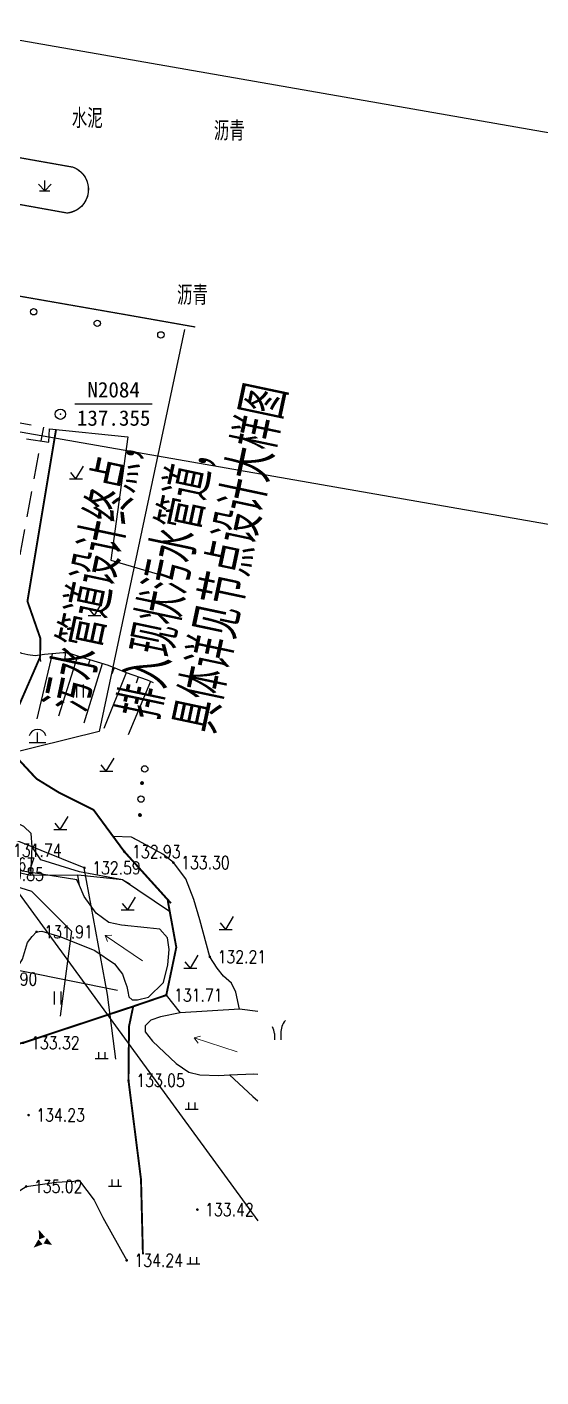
# Model space of a CAD drawing. Extents: x 529262 to 576451, y 2694391 to 2717535.
# Drawn here: x 562847.1 to 562887, y 2710818.6 to 2710923.5 of the extents above; entities that cross this region are included whole.
import ezdxf
from ezdxf.enums import TextEntityAlignment as Align
from ezdxf.xclip import XClip

# ---------------------------------------------------------------- set-up
doc = ezdxf.new("R2010")
doc.units = 0
doc.header["$XCLIPFRAME"] = 0
doc.linetypes.add('X3', pattern=[5, 4, -1])
doc.linetypes.add('X5', pattern=[3, 2, -1])
for name, color, linetype in [('DLDW', 8, 'Continuous'), ('DLSS', 4, 'Continuous'), ('DMTZ', 8, 'Continuous'), ('GCD', 8, 'Continuous'), ('GXYZ', 8, 'Continuous'), ('JMD', 8, 'Continuous'), ('KZD', 8, 'Continuous'), ('PP-COM', 7, 'Continuous'), ('RD-中线', 40, 'Continuous'), ('RD-红线', 7, 'Continuous'), ('ZBTZ', 8, 'Continuous'), ('ZJ', 7, 'Continuous'), ('河流', 4, 'Continuous'), ('纵断_分栏文字', 7, 'Continuous')]:
    doc.layers.add(name, color=color, linetype=linetype)
doc.layers.add('SXSS', color=5, linetype='Continuous', lineweight=0)
doc.styles.add('HZ', font='rs.shx', dxfattribs={"width": 0.8, "bigfont": 'hztxt.shx'})
doc.styles.add('SMEDI', font='smsim.shx', dxfattribs={"width": 0.75, "height": 3.5, "bigfont": 'smfs.shx'})
doc.styles.add('等线体', font='simhei.ttf')
doc.linetypes.add('10421', pattern='A,2,[150,AAA.SHX,S=0.5,R=0,X=0,Y=0.5],1e-11', length=2.00000000001)
doc.linetypes.add('10422', pattern='A,0.75,[150,AAA.SHX,S=0.5,R=0,X=0,Y=0.5],1.5,[177,AAA.SHX,S=1,R=0,X=0,Y=0.4],0.75', length=3)
doc.linetypes.add('1161', pattern='A,0,[149,AAA.SHX,S=0.15,R=0,X=0,Y=0],-1.6', length=1.6)
doc.linetypes.add('732', pattern='A,9,-0.5,[162,AAA.SHX,S=1,R=0,X=0,Y=0],-0.5', length=10)

# ---------------------------------------------------------------- blocks, each defined once
blk = doc.blocks.new('A$C19FD0107')
at = {"layer": 'RD-中线', "color": 8}
blk.add_lwpolyline([(-7408.074959926307, 16401.62815420004), (-7423.958501435816, 16404.55475354008, 0.002243346709815125), (-7425.283301480114, 16404.79271196714), (-8443.288202136755, 16582.93403241923)], format="xyb", dxfattribs=at)
at = {"layer": 'RD-红线', "color": 8}
blk.add_lwpolyline([(-8013.050586618483, 16477.19061807171), (-8256.845065191388, 16519.85236783605)], dxfattribs=at)
blk = doc.blocks.new('gc119')
at = {"color": 8}
for p, q in [((-1, 0), (1, 0)), ((-0.5, 1), (-0.5, 0)), ((0.5, 1), (0.5, 0))]:
    blk.add_line(p, q, dxfattribs=at)
blk = doc.blocks.new('gc123')
at = {"color": 8}
for p, q in [((-1, 0), (1, 0)), ((0, 0), (-0.8, 1)), ((0, 0), (1.199999999999999, 2))]:
    blk.add_line(p, q, dxfattribs=at)
blk = doc.blocks.new('gc124')
at = {"color": 8}
for p, q in [((-1, 1), (0, 0)), ((-0.8, 0), (0.8, 0)), ((0, 0), (0, 1.6)), ((0, 0), (1, 1))]:
    blk.add_line(p, q, dxfattribs=at)
blk = doc.blocks.new('gc170')
at = {"color": 8, "linetype": 'Continuous'}
blk.add_circle((0, 0), 0.5, dxfattribs=at)
blk = doc.blocks.new('gc121')
at = {"color": 8}
for p, q in [((-0.5, -1), (-0.5, 1)), ((0.5, -1), (0.5, 1))]:
    blk.add_line(p, q, dxfattribs=at)
blk = doc.blocks.new('GC200')
at = {"linetype": 'Continuous', "const_width": 0.2, "flags": 128}
blk.add_lwpolyline([(-0.1, 0, 1), (0.1, 0, 1)], format="xyb", close=True, dxfattribs=at)
blk = doc.blocks.new('gc110')
at = {"color": 8}
for p, q in [((-1.3, 0), (1.3, 0)), ((0, 0), (0, 1.507916856331121))]:
    blk.add_line(p, q, dxfattribs=at)
blk.add_arc((0, 0.6549999999999999), 1.345, 14.86281594234505, 165.1371840576549, dxfattribs=at)
blk = doc.blocks.new('gc117')
at = {"color": 8}
blk.add_circle((0, 0), 0.8, dxfattribs=at)
blk.add_point((0, 0), dxfattribs=at)
blk = doc.blocks.new('gc086')
at = {"color": 8}
for p, q in [((0, 0), (7, 0)), ((7, 0), (6.180847955711008, 0.573576436351046)), ((7, 0), (6.180847955711008, -0.5735764363510459))]:
    blk.add_line(p, q, dxfattribs=at)
blk = doc.blocks.new('gc087')
at = {"color": 8}
for points in [[(-0.6164435031508367, 1.712963870185343, 0, 1, 0), (-0.0958108670586344, 0.3890211813602094, 1, 1, 0)], [(-1.407335094436733, -1.074206729434346, 0, 1, 0), (-0.3403093532790176, -0.1739843474425056, 1, 1, 0)], [(0.3927341673299682, -0.0078195212333709, 1, 0, 0), (1.459759908487684, -0.6602608241427671, 1, 0, 0)]]:
    blk.add_lwpolyline(points, format="xyseb", dxfattribs=at)
blk = doc.blocks.new('gc246')
at = {"color": 8}
for p, q in [((-0.5, 1), (-0.5, 0)), ((0.5, 1), (0.5, 0))]:
    blk.add_line(p, q, dxfattribs=at)
for centre, radius, start, end in [((3.404491783752011, 1.105927875686795), 2.906422756023367, 139.331235276754, 182.0886722848684), ((-2.938418329314395, 0.8134745012056809), 2.445542007497904, 4.37429120107553, 29.02419726691174)]:
    blk.add_arc(centre, radius, start, end, dxfattribs=at)

msp = doc.modelspace()

# ---------------------------------------------------------------- linework, layer by layer
at = {"color": 8, "linetype": 'Continuous', "flags": 128}
msp.add_lwpolyline([(562784.3206106811, 2710862.729617491), (562854.112664411, 2710848.642371901)], dxfattribs=at)
at = {"layer": 'DLSS', "linetype": 'Continuous', "const_width": 0.1, "elevation": 137.127, "flags": 128}
msp.add_lwpolyline([(562839.3566494418, 2710914.608038125), (562838.7526494417, 2710911.104038125), (562850.2032399433, 2710909.040367395, 0.7895028136064781), (562850.6536494415, 2710912.603038125)], format="xyb", close=True, dxfattribs=at)
msp.add_lwpolyline([(562839.3566494418, 2710914.608038125), (562838.7526494417, 2710911.104038125), (562850.2032399433, 2710909.040367395, 0.7895028136064781), (562850.6536494415, 2710912.603038125)], format="xyb", close=True, dxfattribs=at)
at = {"layer": 'DLSS', "linetype": 'Continuous', "const_width": 0.1, "flags": 128}
for points, elevation in [([(562854.6676494417, 2710901.154038125), (562836.8396494415, 2710904.270038124), (562805.4876494417, 2710909.818038125), (562797.2712853407, 2710911.113434372)], 136.849), ([(562854.6676494417, 2710901.154038125), (562836.8396494415, 2710904.270038124), (562805.4876494417, 2710909.818038125), (562797.2712853407, 2710911.113434372)], 136.849), ([(562860.1367526673, 2710900.185646901), (562854.6676494417, 2710901.154038125)], 137.086), ([(562860.1367526673, 2710900.185646901), (562854.6676494417, 2710901.154038125)], 137.086)]:
    msp.add_lwpolyline(points, dxfattribs=dict(at, elevation=elevation))
at = {"layer": 'DLSS', "color": 8, "linetype": 'X3', "const_width": 0.15}
for points in [[(562849.3351052927, 2710892.228456725), (562847.1106494417, 2710878.879038125), (562848.1068550851, 2710876.013131814), (562848.0996494417, 2710874.548038125), (562846.2636095915, 2710870.339805934), (562845.6756494417, 2710868.644038125), (562846.3215422136, 2710866.689624155), (562847.8096494417, 2710865.084038124), (562849.5693286118, 2710864.001778043), (562852.2416494415, 2710862.667038124), (562854.6316494417, 2710859.419038125), (562855.2872885925, 2710858.69268568)], [(562849.3351052927, 2710892.228456725), (562847.1106494417, 2710878.879038125), (562848.1068550851, 2710876.013131814), (562848.0996494417, 2710874.548038125), (562846.2636095915, 2710870.339805934), (562845.6756494417, 2710868.644038125), (562846.3215422136, 2710866.689624155), (562847.8096494417, 2710865.084038124), (562849.5693286118, 2710864.001778043), (562852.2416494415, 2710862.667038124), (562854.6316494417, 2710859.419038125), (562855.2872885925, 2710858.69268568)], [(562849.3351052927, 2710892.228456725), (562847.1106494417, 2710878.879038125), (562848.1068550851, 2710876.013131814), (562848.0996494417, 2710874.548038125), (562846.2636095915, 2710870.339805934), (562845.6756494417, 2710868.644038124), (562846.3215422134, 2710866.689624155), (562847.8096494417, 2710865.084038124), (562849.5693286118, 2710864.001778043), (562852.2416494417, 2710862.667038125), (562854.6316494417, 2710859.419038124), (562858.2476494417, 2710855.413038125)], [(562857.9996494417, 2710855.632038124), (562858.6666494417, 2710851.985038124), (562857.8896494417, 2710848.270038125), (562855.3216494417, 2710847.393038125)], [(562855.3216494417, 2710847.393038125), (562846.7916494417, 2710844.567038124), (562843.7517382446, 2710843.999264329), (562841.8766494417, 2710843.406038125), (562839.1488006025, 2710841.98743545), (562837.5412626769, 2710840.910183096), (562836.5416494417, 2710839.582038125), (562834.9896494417, 2710833.938038125)], [(562855.9266494417, 2710833.954038125), (562854.9536494417, 2710841.646038125), (562854.9956494417, 2710845.837038124), (562855.3216494417, 2710847.393038125)], [(562853.9120694739, 2710846.926042464), (562851.7846258554, 2710846.22121765)], [(562855.9266494417, 2710833.954038125), (562856.07531359, 2710828.123925777)]]:
    msp.add_lwpolyline(points, dxfattribs=at)
at = {"layer": 'DMTZ', "linetype": 'Continuous'}
for p, q in [((562849.0351465398, 2710874.798068244), (562847.8522515051, 2710869.749474952)), ((562849.0351465398, 2710874.798068244), (562847.8522515051, 2710869.749474952)), ((562848.0417358296, 2710874.688005115), (562848.1166165507, 2710874.193644035)), ((562848.0417358296, 2710874.688005115), (562848.1166165507, 2710874.193644035)), ((562850.9915964329, 2710874.607753845), (562849.5312768654, 2710869.939980291)), ((562850.9915964329, 2710874.607753845), (562849.5312768654, 2710869.939980291)), ((562850.0319086536, 2710874.864762147), (562850.0092355818, 2710874.365276479)), ((562850.0319086536, 2710874.864762147), (562850.0092355818, 2710874.365276479)), ((562851.9471679304, 2710874.313101493), (562851.801174648, 2710873.834890283)), ((562851.9471679304, 2710874.313101493), (562851.801174648, 2710873.834890283)), ((562853.8463130118, 2710873.690227978), (562853.6604257914, 2710873.226066432)), ((562853.8463130118, 2710873.690227978), (562853.6604257914, 2710873.226066432)), ((562855.7173428211, 2710872.984888787), (562855.551002915, 2710872.513368865)), ((562855.7173428211, 2710872.984888787), (562855.551002915, 2710872.513368865))]:
    msp.add_line(p, q, dxfattribs=at)
at = {"layer": 'DMTZ'}
for p, q in [((562852.9035903508, 2710874.021114928), (562851.496063852, 2710869.410663416)), ((562852.9035903508, 2710874.021114928), (562851.496063852, 2710869.410663416)), ((562854.774636105, 2710873.318453537), (562853.0439605169, 2710868.996945823)), ((562854.774636105, 2710873.318453537), (562853.0439605169, 2710868.996945823)), ((562856.6550741751, 2710872.638443639), (562854.9183360889, 2710868.495967838)), ((562856.6550741751, 2710872.638443639), (562854.9183360889, 2710868.495967838))]:
    msp.add_line(p, q, dxfattribs=at)
at = {"layer": 'DMTZ', "linetype": '10422', "flags": 128}
msp.add_lwpolyline([(562850.6536494415, 2710912.603038125), (562850.6536494415, 2710912.603038125, -0.7876340119350244), (562850.2032399433, 2710909.040367395), (562838.7376494417, 2710911.052038125), (562839.3566494418, 2710914.608038125)], format="xyb", dxfattribs=at)
msp.add_lwpolyline([(562850.6536494415, 2710912.603038125), (562850.6536494415, 2710912.603038125, -0.7876340119350244), (562850.2032399433, 2710909.040367395), (562838.7376494417, 2710911.052038125), (562839.3566494418, 2710914.608038125)], format="xyb", dxfattribs=at)
at = {"layer": 'DMTZ', "linetype": 'Continuous', "flags": 128}
msp.add_lwpolyline([(562856.9049467073, 2710872.533684271), (562856.4198357365, 2710872.737067644), (562854.7956494418, 2710873.310038125), (562853.3937113368, 2710873.871485706), (562851.096323974, 2710874.572855969), (562850.250035582, 2710874.854860746), (562849.8936494415, 2710874.871038125), (562848.427253584, 2710874.746399372), (562847.7111650532, 2710874.637933661), (562847.1536494417, 2710874.704038125), (562846.6695768696, 2710874.811472728), (562845.9076494419, 2710875.164038125), (562845.2696429235, 2710875.499000813)], dxfattribs=at)
msp.add_lwpolyline([(562856.9049467073, 2710872.533684271), (562856.4198357365, 2710872.737067644), (562854.7956494418, 2710873.310038125), (562853.3937113368, 2710873.871485706), (562851.096323974, 2710874.572855969), (562850.250035582, 2710874.854860746), (562849.8936494415, 2710874.871038125), (562848.427253584, 2710874.746399372), (562847.7111650532, 2710874.637933661), (562847.1536494417, 2710874.704038125), (562846.6695768696, 2710874.811472728), (562845.9076494419, 2710875.164038125), (562845.2696429235, 2710875.499000813)], dxfattribs=at)
at = {"layer": 'DMTZ', "linetype": '10421', "flags": 128}
for points in [[(562847.3796494417, 2710857.571038125), (562843.3476494417, 2710858.440038125), (562840.2556494419, 2710859.500038125), (562837.1806494417, 2710861.143038125), (562827.7026494417, 2710867.173038125), (562825.0016494415, 2710868.378038125)], [(562850.9483889416, 2710857.229165264), (562843.3476494417, 2710858.440038125), (562840.2556494419, 2710859.500038125), (562837.1806494417, 2710861.143038125), (562827.7026494417, 2710867.173038125), (562825.0016494415, 2710868.378038125)], [(562850.9483889416, 2710857.229165264), (562843.3476494417, 2710858.440038125), (562840.2556494417, 2710859.500038125), (562837.1806494417, 2710861.143038125), (562827.7026494417, 2710867.173038125), (562825.0016494417, 2710868.378038125)], [(562855.0707704022, 2710856.840113781), (562854.4806494417, 2710857.239038125), (562851.1635946097, 2710857.86246919), (562848.1445380985, 2710858.775556602), (562847.478936761, 2710859.783888669), (562847.4036494417, 2710860.836038125), (562846.8380755304, 2710861.359877796), (562843.218937974, 2710863.171709068), (562842.2486494418, 2710863.422038125), (562837.6456494418, 2710864.141038125), (562836.1380813664, 2710864.386543232), (562834.6942995808, 2710864.670472897), (562834.0136494418, 2710864.928038124), (562830.2526494417, 2710867.488038124)], [(562855.0775500226, 2710856.898121537), (562854.4806494417, 2710857.239038125), (562851.0326494417, 2710857.590038125), (562847.3796494417, 2710857.571038125), (562847.478936761, 2710859.783888669), (562847.4036494417, 2710860.836038125), (562846.8380755304, 2710861.359877796), (562843.218937974, 2710863.171709068), (562842.2486494418, 2710863.422038125), (562837.6456494418, 2710864.141038125), (562836.1380813664, 2710864.386543232), (562834.6942995808, 2710864.670472897), (562834.0136494418, 2710864.928038124), (562830.2526494417, 2710867.488038124)], [(562858.1316186046, 2710854.770967039), (562854.4806494417, 2710857.239038125), (562851.1635946097, 2710857.86246919), (562848.1445380985, 2710858.775556603), (562847.4789367612, 2710859.783888669), (562847.4036494417, 2710860.836038125), (562846.8380755304, 2710861.359877795), (562843.218937974, 2710863.171709068), (562842.2486494418, 2710863.422038124), (562837.6456494418, 2710864.141038124), (562836.1380813663, 2710864.386543232), (562834.6942995808, 2710864.670472897), (562834.0136494417, 2710864.928038124), (562830.2526494417, 2710867.488038125)], [(562855.4858833174, 2710860.391900912), (562855.1937923968, 2710860.533355123), (562853.762375366, 2710860.600377957)], [(562855.4858833174, 2710860.391900912), (562855.1937923968, 2710860.533355123), (562853.762375366, 2710860.600377957)], [(562863.5776494417, 2710847.167038125), (562863.2970797593, 2710848.491961827), (562862.9456494417, 2710849.203038124), (562862.3311577997, 2710849.755043918), (562861.8454187518, 2710850.352678319), (562861.2716494417, 2710851.244038125), (562860.4834909491, 2710854.122931497), (562860.0180869314, 2710855.693154629), (562859.4106494416, 2710857.312038125), (562858.4396494417, 2710858.568038125), (562857.6175738279, 2710859.220910924), (562855.7416494417, 2710860.268038125), (562855.1937923968, 2710860.533355123), (562853.762375366, 2710860.600377956)]]:
    msp.add_lwpolyline(points, dxfattribs=at)
for points, elevation in [([(562854.7013885506, 2710853.679610557), (562854.4145630354, 2710853.708699046), (562853.4376494418, 2710853.915038125), (562852.4548581444, 2710854.630607728), (562851.5196494417, 2710855.930038125), (562851.1579928033, 2710856.791329303), (562850.9483889416, 2710857.229165264)], 132.137), ([(562857.6720127001, 2710849.246722342), (562858.0169625977, 2710850.626068789), (562858.1034199303, 2710851.807260765), (562857.9881434869, 2710852.729169446), (562857.4006494418, 2710853.385038124), (562856.4030870371, 2710853.507032335), (562854.4145630354, 2710853.708699046), (562853.4376494417, 2710853.915038125), (562852.4548581444, 2710854.630607727), (562851.5196494417, 2710855.930038125), (562851.1579928033, 2710856.791329303), (562850.9483889416, 2710857.229165264)], 132.137), ([(562854.7013885506, 2710853.679610557), (562854.4145630354, 2710853.708699046), (562853.4376494418, 2710853.915038125), (562852.4548581444, 2710854.630607728), (562851.5196494417, 2710855.930038125), (562851.1579928033, 2710856.791329303), (562851.0326494417, 2710857.590038125)], 132.137), ([(562839.9196494417, 2710843.237038125), (562840.697390056, 2710845.89111745), (562840.8876494417, 2710846.664038125), (562841.3766494417, 2710848.666038125), (562841.9483833021, 2710849.743013808), (562843.0742755614, 2710850.968616033), (562843.5186494418, 2710851.353038125), (562844.0205802085, 2710851.441008942), (562844.7686806435, 2710851.299519829), (562845.4156852699, 2710850.955902569), (562845.6607812751, 2710850.772438785), (562845.9627625231, 2710850.644716531), (562846.3506494417, 2710850.729038124), (562846.5318809379, 2710850.737605979), (562846.740943052, 2710851.051107129), (562847.1210456238, 2710852.347438188), (562847.4741245586, 2710852.818072163), (562847.8206494417, 2710853.185038125), (562848.2195176427, 2710853.236411726), (562849.7057321877, 2710852.797584011), (562852.3440171757, 2710851.735326893), (562853.8685359868, 2710850.705638566), (562854.2899745414, 2710850.159471988)], 133.968), ([(562839.9196494417, 2710843.237038125), (562840.6973900559, 2710845.89111745), (562840.8876494417, 2710846.664038124), (562841.3766494417, 2710848.666038125), (562841.9483833021, 2710849.743013808), (562843.0742755613, 2710850.968616033), (562843.5186494417, 2710851.353038125), (562844.0205802084, 2710851.441008942), (562844.7686806434, 2710851.299519829), (562845.4156852699, 2710850.955902569), (562845.660781275, 2710850.772438785), (562845.9627625231, 2710850.644716531), (562846.3506494417, 2710850.729038124), (562846.5318809379, 2710850.737605979), (562846.740943052, 2710851.051107129), (562847.1210456238, 2710852.347438188), (562847.4741245586, 2710852.818072163), (562847.8206494417, 2710853.185038125), (562848.2195176427, 2710853.236411726), (562849.7057321877, 2710852.797584011), (562852.3440171756, 2710851.735326893), (562853.8685359866, 2710850.705638566), (562854.4986494418, 2710849.889038125), (562854.6612317164, 2710849.357060263), (562854.8263492502, 2710848.951894041), (562854.9164137912, 2710848.546729784), (562854.9846494417, 2710848.127038124), (562855.2278208954, 2710847.904805033), (562855.653150477, 2710847.904805033), (562856.5195645229, 2710848.109531294), (562857.6720127001, 2710849.246722342)], 133.968), ([(562841.2629416907, 2710848.200510686), (562841.3766494417, 2710848.666038125), (562841.9483833021, 2710849.743013808), (562843.0742755614, 2710850.968616033), (562843.5186494418, 2710851.353038125), (562844.0205802085, 2710851.441008942), (562844.7686806435, 2710851.299519829), (562845.4156852699, 2710850.955902569), (562845.6607812751, 2710850.772438785), (562845.9627625231, 2710850.644716531), (562846.3506494417, 2710850.729038124), (562846.5318809379, 2710850.737605979), (562846.740943052, 2710851.051107129), (562847.1210456238, 2710852.347438188), (562847.4741245586, 2710852.818072163), (562847.8206494417, 2710853.185038125), (562848.2195176427, 2710853.236411726), (562849.7057321877, 2710852.797584011), (562852.3440171757, 2710851.735326893), (562853.8685359868, 2710850.705638566), (562854.2899745414, 2710850.159471988)], 133.968), ([(562864.9976494417, 2710846.998088041), (562863.5776494417, 2710847.167038125), (562858.9586494417, 2710846.883038125)], 131.798), ([(562858.9586494417, 2710846.883038125), (562857.4302228435, 2710846.59182848), (562856.6766705392, 2710846.312832425), (562856.2580333437, 2710845.894334006), (562856.2626494417, 2710845.410038125), (562856.8162216237, 2710844.694634491), (562858.6582252834, 2710842.9648364), (562859.6266494417, 2710842.285038125), (562860.5002342958, 2710842.072039484), (562861.9794244057, 2710842.016239406), (562862.7936494417, 2710842.082038125)], 132.641), ([(562862.7936494417, 2710842.082038125), (562864.6779401762, 2710842.143099937), (562864.9976494417, 2710842.138838259)], 132.641), ([(562838.4816494418, 2710819.138038124), (562838.5710965449, 2710822.120387594), (562839.197504812, 2710824.555761915), (562839.8086494417, 2710826.096038125), (562840.9375897899, 2710828.174067964), (562842.2600599541, 2710830.261541565), (562843.2996494417, 2710831.240038124), (562845.3226150963, 2710832.349015166), (562847.0086494418, 2710833.403038125), (562849.3596234072, 2710833.740664233), (562851.1626494417, 2710833.850038125), (562852.2829550075, 2710832.349015166), (562852.9696494417, 2710830.997038125), (562854.8156494417, 2710827.660038125), (562854.8244049005, 2710827.64451912)], 133.545)]:
    msp.add_lwpolyline(points, dxfattribs=dict(at, elevation=elevation))
at = {"layer": 'GXYZ', "linetype": 'Continuous'}
msp.add_line((562839.9727688843, 2710865.019588546), (562864.9976494417, 2710830.734314908), dxfattribs=at)
at = {"layer": 'GXYZ', "linetype": '732', "flags": 128}
msp.add_lwpolyline([(562853.9722718799, 2710843.290978877), (562853.3321247305, 2710848.324635991), (562851.5131596578, 2710858.170278201), (562822.6776698319, 2710869.784585044), (562790.7785845835, 2710877.289031188), (562782.7448135401, 2710878.483133657), (562772.7239540437, 2710889.762197021), (562773.3554806776, 2710900.573642472), (562780.9905114406, 2710921.337865971), (562779.2788260492, 2710955.843488296), (562778.5623102807, 2710959.884730719), (562773.1373504436, 2710975.231164165), (562768.71566037, 2710985.916110771)], dxfattribs=at)
at = {"layer": 'JMD', "linetype": 'X5', "elevation": 137.42, "flags": 128}
msp.add_lwpolyline([(562842.4807639354, 2710893.492092824), (562847.2367009025, 2710892.601954963), (562848.3758691178, 2710892.392494791)], dxfattribs=at)
msp.add_lwpolyline([(562842.4807639354, 2710893.492092824), (562847.2367009025, 2710892.601954963), (562848.3758691178, 2710892.392494791)], dxfattribs=at)
at = {"layer": 'JMD', "linetype": 'X5', "elevation": 137.376}
for points in [[(562782.3656494417, 2710886.149038125), (562782.1607592924, 2710884.998593788), (562844.9276494418, 2710873.639038124), (562848.3758691178, 2710892.392494791)], [(562782.3656494417, 2710886.149038125), (562782.1607592924, 2710884.998593788), (562844.9276494418, 2710873.639038124), (562848.3758691178, 2710892.392494791)], [(562782.3656494417, 2710886.149038124), (562782.1607592924, 2710884.998593788), (562844.9276494418, 2710873.639038125), (562848.3758691178, 2710892.392494791)], [(562782.3656494417, 2710886.149038124), (562782.1607592924, 2710884.998593788), (562844.9276494418, 2710873.639038125), (562848.3758691178, 2710892.392494791)]]:
    msp.add_lwpolyline(points, dxfattribs=at)
at = {"layer": 'KZD', "linetype": 'Continuous'}
msp.add_line((562850.8033641782, 2710894.202831759), (562856.8033641784, 2710894.202831759), dxfattribs=at)
at = {"layer": 'ZBTZ', "linetype": '1161', "flags": 128}
for points, elevation in [([(562847.0306494418, 2710891.501038125), (562848.7612052013, 2710891.226172772), (562848.8364646179, 2710892.279420383), (562854.8966494417, 2710891.660038125), (562853.5886494417, 2710882.079038125), (562857.8710679071, 2710880.800005838)], 137.252), ([(562847.0306494418, 2710891.501038125), (562848.7612052013, 2710891.226172772), (562848.8364646179, 2710892.279420383), (562854.8966494417, 2710891.660038125), (562853.5886494417, 2710882.079038125), (562857.8710679071, 2710880.800005838)], 137.252), ([(562857.8896494417, 2710848.270038125), (562858.9586494417, 2710846.883038125)], 131.711)]:
    msp.add_lwpolyline(points, dxfattribs=dict(at, elevation=elevation))
at = {"layer": 'ZBTZ', "linetype": '1161'}
msp.add_lwpolyline([(562862.7936494417, 2710842.082038125), (562864.6156494417, 2710840.383038125), (562864.9976494417, 2710840.064739318)], dxfattribs=at)
at = {"layer": '河流', "color": 252}
for points, elevation in [([(562785.3763104378, 2710902.410659228), (562781.4879733975, 2710894.412182762), (562778.4065031742, 2710884.735935395), (562787.2107138464, 2710877.258814852), (562816.7048512065, 2710871.980858358), (562833.6096690125, 2710864.271239869), (562840.3350989402, 2710858.559592442), (562847.4171421417, 2710856.356091856), (562850.5280433206, 2710853.247874239), (562849.6554318756, 2710846.621752274)], 176.94), ([(562785.3763104378, 2710902.410659228), (562781.4879733975, 2710894.412182762), (562778.4065031742, 2710884.735935395), (562787.2107138464, 2710877.258814852), (562816.7048512065, 2710871.980858358), (562833.6096690125, 2710864.271239869), (562840.3350989402, 2710858.559592442), (562847.4171421417, 2710856.356091856), (562850.5280433206, 2710853.247874239), (562849.6554318756, 2710846.621752274)], 176.94), ([(562785.3763104378, 2710902.410659228), (562781.4879733975, 2710894.412182762), (562778.4065031742, 2710884.735935395), (562787.2107138464, 2710877.258814852), (562816.7048512065, 2710871.980858358), (562833.6096690125, 2710864.271239869), (562840.3350989402, 2710858.559592442), (562847.4171421417, 2710856.356091856), (562850.5280433206, 2710853.247874239), (562849.6554318756, 2710846.621752274)], 176.94), ([(562785.3763104378, 2710902.410659228), (562781.4879733975, 2710894.412182762), (562778.4065031742, 2710884.735935395), (562787.2107138464, 2710877.258814852), (562816.7048512065, 2710871.980858358), (562833.6096690125, 2710864.271239869), (562840.3350989402, 2710858.559592442), (562847.4171421417, 2710856.356091856), (562850.5280433206, 2710853.247874239), (562849.6554318756, 2710846.621752274)], 176.94), ([(562785.3763104378, 2710902.410659228), (562781.4879733975, 2710894.412182762), (562778.4065031742, 2710884.735935395), (562787.2107138464, 2710877.258814852), (562816.7048512065, 2710871.980858358), (562833.6096690125, 2710864.271239869), (562840.3350989402, 2710858.559592442), (562847.4171421417, 2710856.356091856), (562850.5280433206, 2710853.247874239), (562849.6554318756, 2710846.621752274)], 176.94), ([(562791.8229156652, 2710876.433464368), (562816.7048512065, 2710871.980858359), (562833.6096690125, 2710864.27123987), (562840.3350989402, 2710858.559592442), (562847.4171421418, 2710856.356091857), (562850.5280433206, 2710853.247874239), (562849.6554318756, 2710846.621752274)], 176.9399999999999), ([(562791.8229156652, 2710876.433464368), (562816.7048512065, 2710871.980858359), (562833.6096690125, 2710864.27123987), (562840.3350989402, 2710858.559592442), (562847.4171421418, 2710856.356091857), (562850.5280433206, 2710853.247874239), (562849.6554318756, 2710846.621752274)], 176.9399999999999), ([(562791.8229156652, 2710876.433464368), (562816.7048512065, 2710871.980858359), (562833.6096690125, 2710864.27123987), (562840.3350989402, 2710858.559592442), (562847.4171421418, 2710856.356091857), (562850.5280433206, 2710853.247874239), (562849.6554318756, 2710846.621752274)], 176.9399999999999), ([(562791.8229156652, 2710876.433464368), (562816.7048512065, 2710871.980858359), (562833.6096690125, 2710864.27123987), (562840.3350989402, 2710858.559592442), (562847.4171421418, 2710856.356091857), (562850.5280433206, 2710853.247874239), (562849.6554318756, 2710846.621752274)], 176.9399999999999), ([(562791.8229156652, 2710876.433464368), (562816.7048512065, 2710871.980858359), (562833.6096690125, 2710864.27123987), (562840.3350989402, 2710858.559592442), (562847.4171421418, 2710856.356091857), (562850.5280433206, 2710853.247874239), (562849.6554318756, 2710846.621752274)], 176.9399999999999)]:
    msp.add_lwpolyline(points, dxfattribs=dict(at, elevation=elevation))
at = {"layer": '纵断_分栏文字', "color": 3, "elevation": -133.7496}
msp.add_lwpolyline([(562859.295822981, 2710899.993018424), (562852.6737108121, 2710868.743466077), (562835.3859688749, 2710864.484474506)], dxfattribs=at)

# ---------------------------------------------------------------- block references
at = {"layer": 'DLDW', "color": 252, "linetype": 'Continuous', "xscale": 0.5, "yscale": 0.5, "zscale": 0.5}
msp.add_blockref('gc110', (562847.8956494418, 2710867.910038125, 134.467), dxfattribs=at)
msp.add_blockref('gc110', (562847.8956494418, 2710867.910038125, 134.467), dxfattribs=at)
at = {"layer": 'DMTZ', "linetype": '1161', "xscale": 0.5, "yscale": 0.5, "zscale": 0.5}
msp.add_blockref('gc087', (562848.2955401558, 2710829.184603816), dxfattribs=at)
at = {"layer": 'GCD', "linetype": 'Continuous'}
ref = msp.add_blockref('GC200', (562845.389954099, 2710859.516554979, 131.735), dxfattribs=dict(at, xscale=0.5, yscale=0.5, zscale=0.5))
ref.add_attrib('height', '131.74', dxfattribs={"linetype": 'Continuous', "height": 1, "style": 'HZ', "width": 0.8}).set_placement((562845.989954099, 2710859.516554979, 131.735), align=Align.MIDDLE_LEFT)
ref = msp.add_blockref('GC200', (562854.6316494417, 2710859.419038124, 132.926), dxfattribs=dict(at, xscale=0.5, yscale=0.5))
ref.add_attrib('height', '132.93', dxfattribs={"linetype": 'Continuous', "height": 1, "style": 'HZ', "width": 0.8}).set_placement((562855.2316494416, 2710859.419038124, 132.926), align=Align.MIDDLE_LEFT)
ref = msp.add_blockref('GC200', (562843.3476494417, 2710858.440038125, 131.67), dxfattribs=dict(at, xscale=0.5, yscale=0.5))
ref.add_attrib('height', '131.67', dxfattribs={"linetype": 'Continuous', "height": 1, "style": 'HZ', "width": 0.8}).set_placement((562843.9476494417, 2710858.440038125, 131.67), align=Align.MIDDLE_LEFT)
ref = msp.add_blockref('GC200', (562858.4396494417, 2710858.568038125, 133.303), dxfattribs=dict(at, xscale=0.5, yscale=0.5, zscale=0.5))
ref.add_attrib('height', '133.30', dxfattribs={"linetype": 'Continuous', "height": 1, "style": 'HZ', "width": 0.8}).set_placement((562859.0396494417, 2710858.568038125, 133.303), align=Align.MIDDLE_LEFT)
ref = msp.add_blockref('GC200', (562844.0196494417, 2710857.662038125, 130.85), dxfattribs=dict(at, xscale=0.5, yscale=0.5, zscale=0.5))
ref.add_attrib('height', '130.85', dxfattribs={"linetype": 'Continuous', "height": 1, "style": 'HZ', "width": 0.8}).set_placement((562844.6196494417, 2710857.662038125, 130.85), align=Align.MIDDLE_LEFT)
ref = msp.add_blockref('GC200', (562851.535, 2710858.157, 132.594), dxfattribs=dict(at, xscale=0.5, yscale=0.5, zscale=0.5))
ref.add_attrib('height', '132.59', dxfattribs={"linetype": 'Continuous', "height": 1, "style": 'HZ', "width": 0.8}).set_placement((562852.135, 2710858.157, 132.594), align=Align.MIDDLE_LEFT)
ref = msp.add_blockref('GC200', (562847.8206494417, 2710853.185038125, 131.908), dxfattribs=dict(at, xscale=0.5, yscale=0.5))
ref.add_attrib('height', '131.91', dxfattribs={"linetype": 'Continuous', "height": 1, "style": 'HZ', "width": 0.8}).set_placement((562848.4206494417, 2710853.185038125, 131.908), align=Align.MIDDLE_LEFT)
ref = msp.add_blockref('GC200', (562861.2716494417, 2710851.244038125, 132.205), dxfattribs=dict(at, xscale=0.5, yscale=0.5, zscale=0.5))
ref.add_attrib('height', '132.21', dxfattribs={"linetype": 'Continuous', "height": 1, "style": 'HZ', "width": 0.8}).set_placement((562861.8716494417, 2710851.244038125, 132.205), align=Align.MIDDLE_LEFT)
ref = msp.add_blockref('GC200', (562843.503954099, 2710849.513554979, 129.897), dxfattribs=dict(at, xscale=0.5, yscale=0.5, zscale=0.5))
ref.add_attrib('height', '129.90', dxfattribs={"linetype": 'Continuous', "height": 1, "style": 'HZ', "width": 0.8}).set_placement((562844.103954099, 2710849.513554979, 129.897), align=Align.MIDDLE_LEFT)
ref = msp.add_blockref('GC200', (562857.8896494417, 2710848.270038125, 131.711), dxfattribs=dict(at, xscale=0.5, yscale=0.5, zscale=0.5))
ref.add_attrib('height', '131.71', dxfattribs={"linetype": 'Continuous', "height": 1, "style": 'HZ', "width": 0.8}).set_placement((562858.4896494417, 2710848.270038125, 131.711), align=Align.MIDDLE_LEFT)
ref = msp.add_blockref('GC200', (562846.7916494417, 2710844.567038124, 133.318), dxfattribs=dict(at, xscale=0.5, yscale=0.5))
ref.add_attrib('height', '133.32', dxfattribs={"linetype": 'Continuous', "height": 1, "style": 'HZ', "width": 0.8}).set_placement((562847.3916494417, 2710844.567038124, 133.318), align=Align.MIDDLE_LEFT)
ref = msp.add_blockref('GC200', (562854.9536494417, 2710841.646038125, 133.045), dxfattribs=dict(at, xscale=0.5, yscale=0.5))
ref.add_attrib('height', '133.05', dxfattribs={"linetype": 'Continuous', "height": 1, "style": 'HZ', "width": 0.8}).set_placement((562855.5536494417, 2710841.646038125, 133.045), align=Align.MIDDLE_LEFT)
ref = msp.add_blockref('GC200', (562847.2006494417, 2710838.947038125, 134.231), dxfattribs=dict(at, xscale=0.5, yscale=0.5, zscale=0.5))
ref.add_attrib('height', '134.23', dxfattribs={"linetype": 'Continuous', "height": 1, "style": 'HZ', "width": 0.8}).set_placement((562847.8006494417, 2710838.947038125, 134.231), align=Align.MIDDLE_LEFT)
ref = msp.add_blockref('GC200', (562847.0086494418, 2710833.403038125, 135.023), dxfattribs=dict(at, xscale=0.5, yscale=0.5))
ref.add_attrib('height', '135.02', dxfattribs={"linetype": 'Continuous', "height": 1, "style": 'HZ', "width": 0.8}).set_placement((562847.6086494417, 2710833.403038125, 135.023), align=Align.MIDDLE_LEFT)
ref = msp.add_blockref('GC200', (562860.3016494417, 2710831.602038125, 133.424), dxfattribs=dict(at, xscale=0.5, yscale=0.5, zscale=0.5))
ref.add_attrib('height', '133.42', dxfattribs={"linetype": 'Continuous', "height": 1, "style": 'HZ', "width": 0.8}).set_placement((562860.9016494417, 2710831.602038125, 133.424), align=Align.MIDDLE_LEFT)
ref = msp.add_blockref('GC200', (562854.8156494417, 2710827.660038125, 134.235), dxfattribs=dict(at, xscale=0.5, yscale=0.5))
ref.add_attrib('height', '134.24', dxfattribs={"linetype": 'Continuous', "height": 1, "style": 'HZ', "width": 0.8}).set_placement((562855.4156494417, 2710827.660038125, 134.235), align=Align.MIDDLE_LEFT)
at = {"layer": 'JMD', "linetype": 'Continuous'}
for name, p, xscale, yscale, zscale, rotation in [('gc170', (562856.2146853779, 2710865.84434522), 0.5000000002096341, 0.5000000002096341, 0.5000000002096341, 79.23793882209803), ('gc170', (562856.2146853779, 2710865.84434522), 0.5000000002096341, 0.5000000002096341, 0.5000000002096341, 79.23793882209803), ('GC200', (562856.0062033461, 2710864.747498769), 0.7500000000639774, 0.7500000000639774, 0.7500000000639774, 79.2379388275137), ('GC200', (562856.0062033461, 2710864.747498769), 0.7500000000639774, 0.7500000000639774, 0.7500000000639774, 79.2379388275137), ('gc170', (562855.9260381503, 2710863.505352003), 0.5000000001262618, 0.5000000001262618, 0.5000000001262618, 86.30738779109714), ('gc170', (562855.9260381503, 2710863.505352003), 0.5000000001262618, 0.5000000001262618, 0.5000000001262618, 86.30738779109714), ('GC200', (562855.8458729543, 2710862.263205238), 0.7500000001931416, 0.7500000001931416, 0.7500000001931416, 86.30738778665966), ('GC200', (562855.8458729543, 2710862.263205238), 0.7500000001931416, 0.7500000001931416, 0.7500000001931416, 86.30738778665966)]:
    msp.add_blockref(name, p, dxfattribs=dict(at, xscale=xscale, yscale=yscale, zscale=zscale, rotation=rotation))
at = {"layer": 'KZD', "linetype": 'Continuous', "xscale": 0.5, "yscale": 0.5, "zscale": 0.5}
msp.add_blockref('gc117', (562849.6666494417, 2710893.410038125, 137.355), dxfattribs=at)
at = {"layer": 'PP-COM'}
ref = msp.add_blockref('A$C19FD0107', (570997.9927985519, 2694390.602628201), dxfattribs=at)
XClip(ref).set_block_clipping_path([(-9366.438313488383, 14428.60439108219), (-3328.44807433628, 17452.748486375436)])
at = {"layer": 'SXSS', "color": 8, "linetype": 'Continuous'}
for p, xscale, yscale, zscale, rotation in [((562856.0521583725, 2710850.94447435), 0.4999999999265743, 0.4999999999265743, 0.4999999999265743, 145.8590403237169), ((562856.0521583725, 2710850.94447435), 0.4999999999265743, 0.4999999999265743, 0.4999999999265743, 145.8590403237169), ((562863.388487149, 2710843.865589635), 0.4999999999391017, 0.4999999999391017, 0.4999999999391017, 162.0555957364734)]:
    msp.add_blockref('gc086', p, dxfattribs=dict(at, xscale=xscale, yscale=yscale, zscale=zscale, rotation=rotation))
at = {"layer": 'ZBTZ', "linetype": 'Continuous', "xscale": 0.5, "yscale": 0.5}
for name, p in [('gc124', (562848.459223936, 2710910.777714347)), ('gc124', (562848.459223936, 2710910.777714347)), ('gc123', (562850.8751237205, 2710888.382916768)), ('gc123', (562850.8751237205, 2710888.382916768)), ('gc123', (562852.3151335343, 2710877.77900585)), ('gc123', (562852.3151335343, 2710877.77900585)), ('gc121', (562851.2046200037, 2710871.896988434)), ('gc121', (562851.2046200037, 2710871.896988434)), ('gc123', (562853.2341195549, 2710865.66906956)), ('gc123', (562853.2341195549, 2710865.66906956)), ('gc123', (562849.6633277157, 2710861.140450609)), ('gc123', (562849.6633277157, 2710861.140450609)), ('gc123', (562854.899389254, 2710854.891655825)), ('gc123', (562854.899389254, 2710854.891655825)), ('gc123', (562854.8993892542, 2710854.891655825)), ('gc123', (562862.5059077517, 2710853.377662666)), ('gc123', (562859.7575529508, 2710850.365745691)), ('gc121', (562849.4680999, 2710848.038612082)), ('gc121', (562849.4680999, 2710848.038612082)), ('gc121', (562849.4680998999, 2710848.038612082)), ('gc246', (562866.5307725505, 2710844.794703441)), ('gc119', (562852.8783214384, 2710843.347288713)), ('gc119', (562852.8783214384, 2710843.347288713)), ('gc119', (562852.8783214383, 2710843.347288713)), ('gc119', (562859.86308708, 2710839.417903207)), ('gc119', (562853.9121946451, 2710833.432956445)), ('gc119', (562859.9885932384, 2710827.401354722))]:
    msp.add_blockref(name, p, dxfattribs=at)
at = {"layer": 'ZBTZ', "linetype": 'Continuous', "xscale": 0.4999999999661203, "yscale": 0.4999999999661203, "zscale": 0.4999999999661203, "rotation": 169.6879291304701}
for p in [(562847.5950039129, 2710901.36854081), (562847.5950039129, 2710901.36854081), (562852.5341641036, 2710900.469868304), (562852.5341641036, 2710900.469868304), (562857.4733242943, 2710899.571195797), (562857.4733242943, 2710899.571195797)]:
    msp.add_blockref('gc170', p, dxfattribs=at)

# ---------------------------------------------------------------- texts
at = {"layer": 'KZD', "linetype": 'Continuous', "style": '等线体'}
for s, p in [('N2084', (562853.8033641783, 2710895.302831759)), ('137.355', (562853.8033641783, 2710893.102831759))]:
    msp.add_text(s, height=1.199999999999999, dxfattribs=at).set_placement(p, align=Align.MIDDLE)
at = {"layer": 'ZJ', "color": 8, "linetype": 'Continuous', "ltscale": 0.5, "style": 'HZ', "width": 0.8}
for s, p in [('水泥', (562851.7514870511, 2710916.466820921)), ('沥青', (562862.7797423446, 2710915.491223996)), ('沥青', (562859.9216434393, 2710902.728485435))]:
    msp.add_text(s, height=1.5, dxfattribs=at).set_placement(p, align=Align.MIDDLE)
at = {"layer": '纵断_分栏文字', "color": 3, "style": 'SMEDI', "width": 0.75}
for s, p in [('具体详见节点设计大样图', (562861.7717388809, 2710868.450356522, -133.7496)), ('污水管道设计终点，', (562851.8259140258, 2710870.073673976, -133.7496)), ('排入现状污水管道，', (562857.4228042513, 2710869.481405005, -133.7496))]:
    msp.add_text(s, height=3.499999999999999, rotation=78.03541428739464, dxfattribs=at).set_placement(p)

doc.saveas('drawing.dxf')
